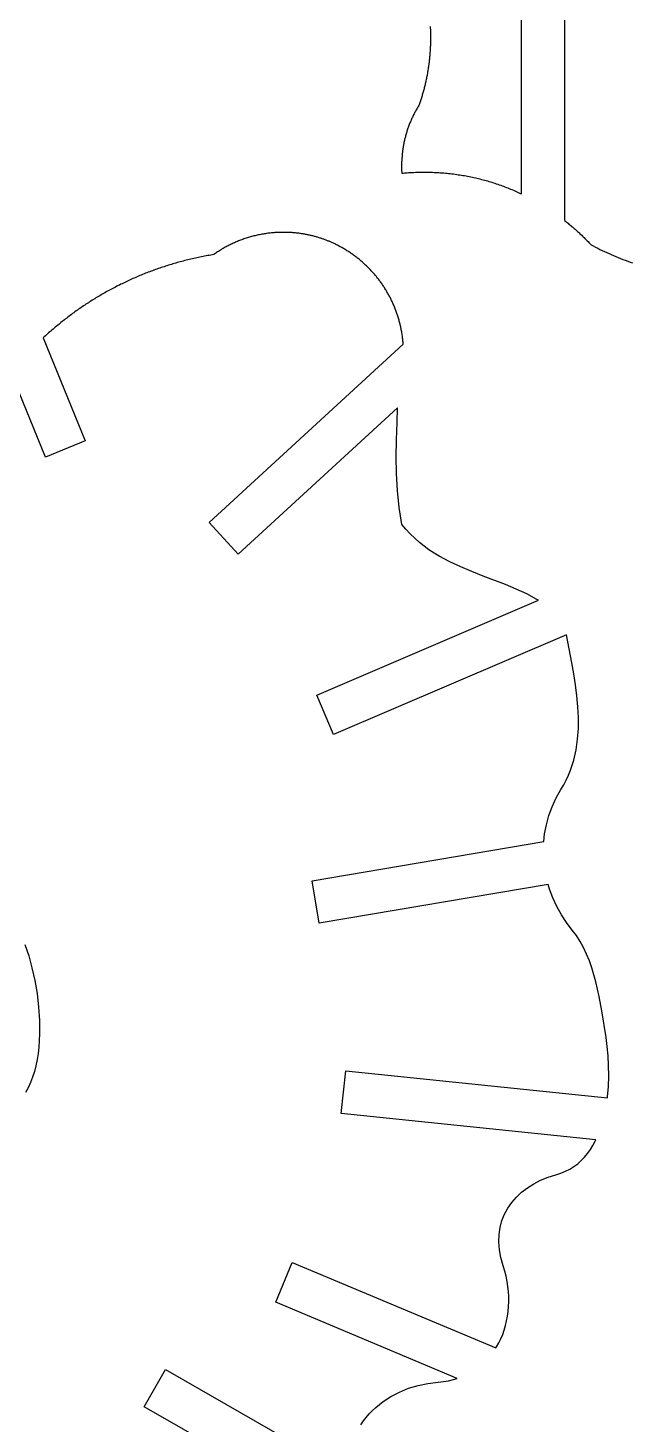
# Model space of a CAD drawing. Extents: x 25 to 747, y 34 to 1185.
# Drawn here: x 346.2 to 432.3, y 558.6 to 758.3 of the extents above; entities that cross this region are included whole.
import ezdxf

# ---------------------------------------------------------------- set-up
doc = ezdxf.new("R2010")
doc.units = 0
doc.layers.add('Default_Layer', color=1, linetype='CONTINUOUS')

msp = doc.modelspace()

# ---------------------------------------------------------------- linework, layer by layer
at = {"layer": 'Default_Layer'}
for points in [[(403.76, 758.47), (403.77, 758.25), (403.78, 758.02), (403.79, 757.79), (403.79, 757.56), (403.8, 757.34), (403.8, 757.11), (403.8, 756.88), (403.8, 756.71), (403.8, 756.55), (403.8, 756.39), (403.79, 756.23), (403.79, 756.06), (403.78, 755.9), (403.78, 755.74), (403.77, 755.58), (403.76, 755.42), (403.75, 755.26), (403.75, 755.1), (403.74, 754.94), (403.72, 754.78), (403.71, 754.62), (403.7, 754.46), (403.69, 754.3), (403.67, 754.14), (403.66, 753.98), (403.64, 753.82), (403.62, 753.67), (403.61, 753.51), (403.59, 753.35), (403.57, 753.2), (403.55, 753.04), (403.53, 752.88), (403.5, 752.73), (403.48, 752.57), (403.46, 752.42), (403.43, 752.26), (403.41, 752.11), (403.38, 751.96), (403.36, 751.8), (403.33, 751.65), (403.3, 751.5), (403.27, 751.35), (403.24, 751.2), (403.21, 751.04), (403.18, 750.89), (403.15, 750.74), (403.12, 750.59), (403.08, 750.45), (403.05, 750.3), (403.01, 750.15), (402.98, 750), (402.94, 749.86), (402.9, 749.71), (402.87, 749.56), (402.83, 749.42), (402.79, 749.27), (402.75, 749.13), (402.71, 748.99), (402.67, 748.84), (402.62, 748.7), (402.58, 748.56), (402.54, 748.42), (402.49, 748.28), (402.45, 748.14), (402.4, 748), (402.36, 747.86), (402.31, 747.72), (402.26, 747.58), (402.21, 747.44), (402.16, 747.31), (402.11, 747.17), (402.04, 747.06), (401.97, 746.94), (401.9, 746.82), (401.83, 746.71), (401.76, 746.59), (401.7, 746.47), (401.63, 746.35), (401.57, 746.23), (401.5, 746.11), (401.44, 745.98), (401.38, 745.86), (401.32, 745.74), (401.26, 745.61), (401.2, 745.49), (401.14, 745.36), (401.08, 745.24), (401.03, 745.11), (400.97, 744.98), (400.92, 744.86), (400.86, 744.73), (400.81, 744.6), (400.76, 744.47), (400.71, 744.34), (400.66, 744.21), (400.61, 744.07), (400.57, 743.94), (400.52, 743.81), (400.48, 743.67), (400.43, 743.54), (400.39, 743.41), (400.35, 743.27), (400.31, 743.13), (400.27, 743), (400.23, 742.86), (400.2, 742.72), (400.16, 742.59), (400.13, 742.45), (400.09, 742.31), (400.06, 742.17), (400.03, 742.03), (400, 741.89), (399.97, 741.75), (399.95, 741.61), (399.92, 741.46), (399.9, 741.32), (399.87, 741.18), (399.85, 741.03), (399.83, 740.89), (399.81, 740.75), (399.79, 740.6), (399.77, 740.46), (399.76, 740.31), (399.74, 740.17), (399.73, 740.02), (399.72, 739.87), (399.7, 739.73), (399.69, 739.58), (399.69, 739.43), (399.68, 739.28), (399.67, 739.14), (399.67, 738.99), (399.66, 738.84), (399.66, 738.69), (399.66, 738.54), (399.66, 738.4), (399.66, 738.27), (399.67, 738.13), (399.67, 738), (399.67, 737.87), (399.68, 737.75), (399.69, 737.63), (399.69, 737.51), (399.88, 737.53), (400.06, 737.54), (400.25, 737.56), (400.44, 737.57), (400.63, 737.59), (400.83, 737.6), (401.03, 737.61), (401.23, 737.62), (401.43, 737.63), (401.64, 737.64), (401.84, 737.65), (402.05, 737.65), (402.26, 737.66), (402.47, 737.66), (402.68, 737.66), (402.89, 737.66), (403.12, 737.66), (403.36, 737.66), (403.6, 737.66), (403.83, 737.65), (404.07, 737.64), (404.3, 737.63), (404.54, 737.62), (404.77, 737.61), (405, 737.6), (405.24, 737.58), (405.47, 737.56), (405.7, 737.55), (405.93, 737.52), (406.16, 737.5), (406.39, 737.48), (406.62, 737.45), (406.85, 737.43), (407.08, 737.4), (407.31, 737.37), (407.54, 737.34), (407.76, 737.3), (407.99, 737.27), (408.22, 737.23), (408.44, 737.2), (408.67, 737.16), (408.89, 737.12), (409.11, 737.07), (409.34, 737.03), (409.56, 736.99), (409.78, 736.94), (410, 736.89), (410.22, 736.84), (410.44, 736.79), (410.66, 736.74), (410.87, 736.69), (411.09, 736.63), (411.31, 736.57), (411.52, 736.52), (411.74, 736.46), (411.95, 736.4), (412.16, 736.33), (412.37, 736.27), (412.59, 736.21), (412.8, 736.14), (413.01, 736.07), (413.21, 736), (413.42, 735.93), (413.63, 735.86), (413.84, 735.79), (414.04, 735.71), (414.24, 735.64), (414.45, 735.56), (414.65, 735.48), (414.85, 735.4), (415.05, 735.32), (415.25, 735.24), (415.45, 735.16), (415.65, 735.07), (415.85, 734.99), (416.04, 734.9), (416.24, 734.81), (416.43, 734.72), (416.62, 734.63), (416.81, 734.54), (416.81, 776.38)], [(422.96, 776.38), (422.96, 730.75), (423.09, 730.65), (423.22, 730.55), (423.35, 730.44), (423.48, 730.34), (423.6, 730.24), (423.73, 730.13), (423.85, 730.03), (423.98, 729.92), (424.1, 729.82), (424.23, 729.71), (424.35, 729.6), (424.47, 729.5), (424.59, 729.39), (424.71, 729.28), (424.83, 729.17), (424.95, 729.07), (425.07, 728.96), (425.18, 728.85), (425.3, 728.74), (425.42, 728.63), (425.53, 728.52), (425.65, 728.4), (425.76, 728.29), (425.88, 728.18), (425.99, 728.07), (426.1, 727.95), (426.21, 727.84), (426.33, 727.72), (426.44, 727.61), (426.55, 727.49), (426.66, 727.38), (426.77, 727.26), (427.08, 727.1), (427.4, 726.94), (427.72, 726.78), (428.04, 726.62), (428.36, 726.47), (428.68, 726.32), (429, 726.17), (429.33, 726.02), (429.66, 725.88), (429.99, 725.73), (430.32, 725.59), (430.65, 725.46), (430.99, 725.32), (431.32, 725.19), (431.66, 725.05), (432, 724.93), (432.34, 724.8), (432.69, 724.67)], [(393.81, 558.51), (394.19, 559.05), (394.59, 559.57), (395.03, 560.06), (395.49, 560.54), (395.97, 560.99), (397.01, 561.83), (398.14, 562.56), (399.36, 563.19), (400.65, 563.72), (402.01, 564.13), (403.43, 564.43), (404.91, 564.61), (405.66, 564.69), (406.38, 564.81), (407.08, 564.98), (407.63, 565.14), (381.65, 576.03), (384.02, 581.7), (413.15, 569.49), (413.25, 569.64), (413.57, 570.21), (413.86, 570.8), (414.12, 571.41), (414.34, 572.04), (414.53, 572.69), (414.69, 573.35), (414.82, 574.02), (414.91, 574.71), (414.97, 575.41), (415, 576.12), (414.99, 576.84), (414.94, 577.56), (414.86, 578.29), (414.75, 579.02), (414.6, 579.76), (414.41, 580.5), (414.18, 581.23), (413.85, 582.41), (413.65, 583.54), (413.57, 584.65), (413.61, 585.71), (413.76, 586.73), (414.02, 587.7), (414.39, 588.62), (414.86, 589.5), (415.42, 590.31), (416.08, 591.07), (416.82, 591.77), (417.65, 592.41), (418.57, 592.98), (419.55, 593.48), (420.61, 593.91), (421.74, 594.26), (422.44, 594.49), (423.1, 594.76), (423.72, 595.08), (424.3, 595.44), (424.85, 595.85), (425.35, 596.3), (425.82, 596.79), (426.26, 597.31), (426.66, 597.86), (427.02, 598.44), (427.36, 599.06), (427.46, 599.26), (391.04, 603.01), (391.67, 609.12), (429.1, 605.27), (429.12, 605.4), (429.25, 606.9), (429.3, 608.4), (429.28, 609.87), (429.21, 611.28), (429.08, 612.63), (428.91, 613.9), (428.31, 617.71), (427.93, 619.77), (427.46, 621.84), (427.18, 622.87), (426.87, 623.88), (426.52, 624.87), (426.12, 625.83), (425.69, 626.76), (425.2, 627.64), (424.66, 628.48), (424.07, 629.25), (423.24, 630.32), (422.51, 631.45), (421.86, 632.63), (421.3, 633.85), (420.84, 635.1), (420.64, 635.8), (387.89, 630.27), (386.86, 636.32), (420.01, 641.93), (420.12, 643.01), (420.37, 644.33), (420.72, 645.63), (421.18, 646.9), (421.76, 648.15), (422.45, 649.35), (422.86, 650.03), (423.22, 650.72), (423.54, 651.42), (423.83, 652.13), (424.08, 652.85), (424.29, 653.58), (424.63, 655.06), (424.84, 656.57), (424.95, 658.1), (424.96, 659.65), (424.88, 661.21), (424.74, 662.78), (424.54, 664.35), (424.3, 665.92), (424.02, 667.48), (423.25, 671.47), (389.94, 657.21), (387.53, 662.86), (419.22, 676.43), (419.01, 676.55), (417.56, 677.33), (416.05, 678.03), (414.5, 678.67), (411.31, 679.9), (409.71, 680.53), (408.12, 681.19), (406.56, 681.92), (405.04, 682.73), (404.31, 683.18), (403.58, 683.65), (402.88, 684.16), (402.2, 684.7), (401.54, 685.29), (400.9, 685.91), (400.28, 686.58), (399.7, 687.29), (399.48, 688.51), (399.31, 689.72), (399.06, 692.13), (398.93, 694.54), (398.9, 696.95), (398.94, 699.38), (399.01, 701.84), (399.09, 703.97), (376.28, 683.03), (372.13, 687.55), (399.89, 713.05), (399.88, 713.2), (399.87, 713.34), (399.85, 713.49), (399.84, 713.64), (399.82, 713.79), (399.8, 713.93), (399.79, 714.08), (399.77, 714.22), (399.74, 714.37), (399.72, 714.51), (399.7, 714.66), (399.68, 714.8), (399.65, 714.95), (399.62, 715.09), (399.59, 715.23), (399.57, 715.38), (399.54, 715.52), (399.5, 715.66), (399.47, 715.8), (399.44, 715.94), (399.4, 716.08), (399.37, 716.22), (399.33, 716.36), (399.29, 716.5), (399.25, 716.64), (399.21, 716.78), (399.17, 716.91), (399.13, 717.05), (399.08, 717.19), (399.04, 717.32), (398.99, 717.46), (398.95, 717.59), (398.9, 717.73), (398.85, 717.86), (398.8, 717.99), (398.75, 718.13), (398.69, 718.26), (398.64, 718.39), (398.59, 718.52), (398.53, 718.65), (398.47, 718.78), (398.42, 718.91), (398.36, 719.04), (398.3, 719.17), (398.24, 719.3), (398.18, 719.42), (398.11, 719.55), (398.05, 719.67), (397.98, 719.8), (397.92, 719.92), (397.85, 720.05), (397.78, 720.17), (397.71, 720.3), (397.65, 720.42), (397.57, 720.54), (397.5, 720.66), (397.43, 720.78), (397.36, 720.9), (397.28, 721.02), (397.21, 721.14), (397.13, 721.26), (397.05, 721.37), (396.97, 721.49), (396.89, 721.61), (396.81, 721.72), (396.73, 721.83), (396.65, 721.95), (396.57, 722.06), (396.48, 722.17), (396.4, 722.29), (396.31, 722.4), (396.23, 722.51), (396.14, 722.62), (396.05, 722.72), (395.96, 722.83), (395.87, 722.94), (395.78, 723.05), (395.69, 723.15), (395.6, 723.26), (395.5, 723.36), (395.41, 723.47), (395.31, 723.57), (395.22, 723.67), (395.12, 723.77), (395.02, 723.87), (394.92, 723.97), (394.83, 724.07), (394.73, 724.17), (394.62, 724.27), (394.52, 724.36), (394.42, 724.46), (394.32, 724.55), (394.21, 724.65), (394.11, 724.74), (394, 724.83), (393.9, 724.93), (393.79, 725.02), (393.68, 725.11), (393.57, 725.2), (393.46, 725.29), (393.35, 725.37), (393.24, 725.46), (393.13, 725.54), (393.02, 725.63), (392.9, 725.71), (392.79, 725.8), (392.67, 725.88), (392.56, 725.96), (392.44, 726.04), (392.33, 726.12), (392.21, 726.2), (392.09, 726.28), (391.97, 726.35), (391.85, 726.43), (391.73, 726.51), (391.61, 726.58), (391.49, 726.65), (391.37, 726.73), (391.24, 726.8), (391.12, 726.87), (391, 726.94), (390.87, 727), (390.74, 727.07), (390.62, 727.14), (390.49, 727.2), (390.36, 727.27), (390.24, 727.33), (390.11, 727.4), (390.01, 727.44), (389.9, 727.49), (389.8, 727.54), (389.7, 727.59), (389.6, 727.63), (389.49, 727.68), (389.39, 727.72), (389.28, 727.77), (389.18, 727.81), (389.07, 727.85), (388.97, 727.89), (388.86, 727.94), (388.75, 727.98), (388.64, 728.02), (388.53, 728.06), (388.43, 728.09), (388.32, 728.13), (388.21, 728.17), (388.1, 728.21), (387.99, 728.24), (387.87, 728.28), (387.76, 728.31), (387.65, 728.34), (387.54, 728.38), (387.43, 728.41), (387.31, 728.44), (387.2, 728.47), (387.09, 728.5), (386.97, 728.53), (386.86, 728.56), (386.74, 728.59), (386.63, 728.61), (386.51, 728.64), (386.39, 728.67), (386.28, 728.69), (386.16, 728.71), (386.04, 728.74), (385.92, 728.76), (385.81, 728.78), (385.69, 728.8), (385.57, 728.82), (385.45, 728.84), (385.33, 728.86), (385.21, 728.88), (385.09, 728.89), (384.97, 728.91), (384.85, 728.92), (384.73, 728.94), (384.61, 728.95), (384.48, 728.96), (384.36, 728.98), (384.24, 728.99), (384.12, 729), (383.99, 729.01), (383.87, 729.01), (383.75, 729.02), (383.62, 729.03), (383.5, 729.03), (383.38, 729.04), (383.25, 729.04), (383.13, 729.05), (383, 729.05), (382.88, 729.05), (382.75, 729.05), (382.58, 729.05), (382.4, 729.05), (382.23, 729.04), (382.06, 729.04), (381.88, 729.03), (381.71, 729.02), (381.54, 729.01), (381.37, 728.99), (381.2, 728.98), (381.03, 728.96), (380.86, 728.95), (380.69, 728.93), (380.52, 728.91), (380.35, 728.88), (380.18, 728.86), (380.01, 728.83), (379.85, 728.81), (379.68, 728.78), (379.52, 728.75), (379.35, 728.71), (379.19, 728.68), (379.02, 728.64), (378.86, 728.61), (378.7, 728.57), (378.53, 728.53), (378.37, 728.49), (378.21, 728.44), (378.05, 728.4), (377.89, 728.35), (377.73, 728.31), (377.58, 728.26), (377.42, 728.21), (377.26, 728.16), (377.11, 728.1), (376.95, 728.05), (376.8, 727.99), (376.64, 727.93), (376.49, 727.88), (376.34, 727.82), (376.19, 727.75), (376.04, 727.69), (375.89, 727.63), (375.74, 727.56), (375.59, 727.49), (375.44, 727.42), (375.29, 727.35), (375.15, 727.28), (375, 727.21), (374.86, 727.14), (374.72, 727.06), (374.57, 726.99), (374.43, 726.91), (374.29, 726.83), (374.15, 726.75), (374.01, 726.67), (373.88, 726.58), (373.74, 726.5), (373.6, 726.41), (373.47, 726.33), (373.33, 726.24), (373.2, 726.15), (373.07, 726.06), (372.94, 725.97), (372.81, 725.88), (372.59, 725.84), (372.36, 725.8), (372.14, 725.76), (371.92, 725.72), (371.7, 725.68), (371.48, 725.64), (371.26, 725.6), (371.04, 725.55), (370.82, 725.51), (370.6, 725.46), (370.38, 725.42), (370.16, 725.37), (369.94, 725.32), (369.73, 725.27), (369.51, 725.22), (369.29, 725.17), (369.08, 725.11), (368.86, 725.06), (368.65, 725.01), (368.43, 724.95), (368.22, 724.89), (368, 724.84), (367.79, 724.78), (367.58, 724.72), (367.37, 724.66), (367.15, 724.6), (366.94, 724.54), (366.73, 724.47), (366.52, 724.41), (366.31, 724.34), (366.1, 724.28), (365.89, 724.21), (365.69, 724.14), (365.48, 724.08), (365.27, 724.01), (365.06, 723.94), (364.86, 723.87), (364.65, 723.79), (364.45, 723.72), (364.24, 723.65), (364.04, 723.57), (363.83, 723.5), (363.63, 723.42), (363.43, 723.34), (363.23, 723.27), (363.02, 723.19), (362.82, 723.11), (362.62, 723.03), (362.42, 722.94), (362.22, 722.86), (362.02, 722.78), (361.82, 722.69), (361.63, 722.61), (361.43, 722.52), (361.23, 722.44), (361.04, 722.35), (360.84, 722.26), (360.64, 722.17), (360.45, 722.08), (360.25, 721.99), (360.06, 721.9), (359.87, 721.8), (359.67, 721.71), (359.48, 721.62), (359.29, 721.52), (359.1, 721.43), (358.91, 721.33), (358.72, 721.23), (358.53, 721.13), (358.34, 721.03), (358.15, 720.93), (357.97, 720.83), (357.78, 720.73), (357.59, 720.63), (357.41, 720.52), (357.22, 720.42), (357.04, 720.31), (356.85, 720.21), (356.67, 720.1), (356.48, 719.99), (356.3, 719.89), (356.12, 719.78), (355.94, 719.67), (355.76, 719.56), (355.58, 719.45), (355.4, 719.33), (355.22, 719.22), (355.04, 719.11), (354.86, 718.99), (354.68, 718.88), (354.51, 718.76), (354.33, 718.64), (354.16, 718.53), (353.98, 718.41), (353.81, 718.29), (353.63, 718.17), (353.46, 718.05), (353.29, 717.93), (353.11, 717.81), (352.94, 717.68), (352.77, 717.56), (352.6, 717.44), (352.43, 717.31), (352.26, 717.18), (352.1, 717.06), (351.93, 716.93), (351.76, 716.8), (351.59, 716.67), (351.43, 716.54), (351.26, 716.41), (351.1, 716.28), (350.93, 716.15), (350.77, 716.02), (350.61, 715.89), (350.45, 715.75), (350.29, 715.62), (350.12, 715.48), (349.96, 715.35), (349.81, 715.21), (349.65, 715.07), (349.49, 714.94), (349.33, 714.8), (349.17, 714.66), (349.02, 714.52), (348.86, 714.38), (348.71, 714.24), (348.55, 714.09), (348.4, 713.95), (354.42, 699.21), (348.73, 696.88), (348.73, 696.88), (343.79, 708.98)], [(345.79, 627.2), (346.32, 625.59), (346.79, 623.87), (347.19, 622.06), (347.51, 620.17), (347.74, 618.25), (347.86, 616.32), (347.88, 614.4), (347.77, 612.53), (347.66, 611.62), (347.52, 610.73), (347.35, 609.86), (347.13, 609.02), (346.88, 608.21), (346.59, 607.44), (346.25, 606.7), (345.88, 606.01)], [(391.4, 544.7), (362.84, 561.06), (365.89, 566.39), (391.79, 551.56)]]:
    msp.add_lwpolyline(points, dxfattribs=at)

doc.saveas('drawing.dxf')
